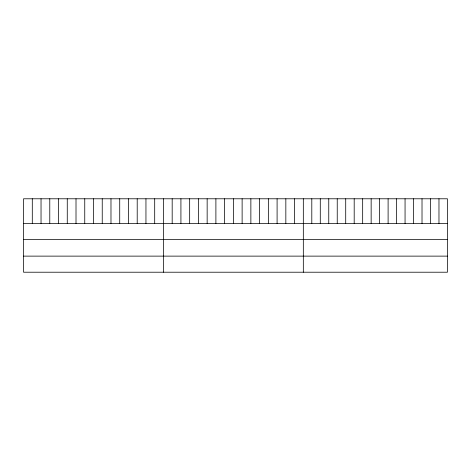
<?xml version="1.0" encoding="UTF-8"?>
<svg xmlns="http://www.w3.org/2000/svg" width="471" height="471" viewBox="0 0 471 471"><rect width="100%" height="100%" fill="white"/><g stroke="black" fill="none" stroke-linecap="round" stroke-linejoin="round"><path stroke-width="0.71" d="M447.45 223.466L447.45 272.214L23.55 272.214L23.55 198.786L447.45 198.786L447.45 223.466L23.55 223.466M23.55 239.556L447.45 239.556M23.55 256.124L447.45 256.124M438.972 198.786L438.972 223.466M430.494 198.786L430.494 223.466M422.016 198.786L422.016 223.466M413.538 198.786L413.538 223.466M405.06 198.786L405.06 223.466M396.582 198.786L396.582 223.466M388.104 198.786L388.104 223.466M379.626 198.786L379.626 223.466M371.148 198.786L371.148 223.466M362.67 198.786L362.67 223.466M354.192 198.786L354.192 223.466M345.714 198.786L345.714 223.466M337.236 198.786L337.236 223.466M328.758 198.786L328.758 223.466M320.28 198.786L320.28 223.466M311.802 198.786L311.802 223.466M303.324 198.786L303.324 272.214M294.581 198.786L294.581 223.466M285.838 198.786L285.838 223.466M277.095 198.786L277.095 223.466M268.352 198.786L268.352 223.466M259.609 198.786L259.609 223.466M250.866 198.786L250.866 223.466M242.123 198.786L242.123 223.466M233.38 198.786L233.38 223.466M224.638 198.786L224.638 223.466M215.895 198.786L215.895 223.466M207.152 198.786L207.152 223.466M198.409 198.786L198.409 223.466M189.666 198.786L189.666 223.466M180.923 198.786L180.923 223.466M172.18 198.786L172.18 223.466M163.437 198.786L163.437 272.214M154.694 198.786L154.694 223.466M145.951 198.786L145.951 223.466M137.208 198.786L137.208 223.466M128.465 198.786L128.465 223.466M119.722 198.786L119.722 223.466M110.979 198.786L110.979 223.466M102.236 198.786L102.236 223.466M93.494 198.786L93.494 223.466M84.751 198.786L84.751 223.466M76.008 198.786L76.008 223.466M67.265 198.786L67.265 223.466M58.522 198.786L58.522 223.466M49.779 198.786L49.779 223.466M41.036 198.786L41.036 223.466M32.293 198.786L32.293 223.466"/></g></svg>
